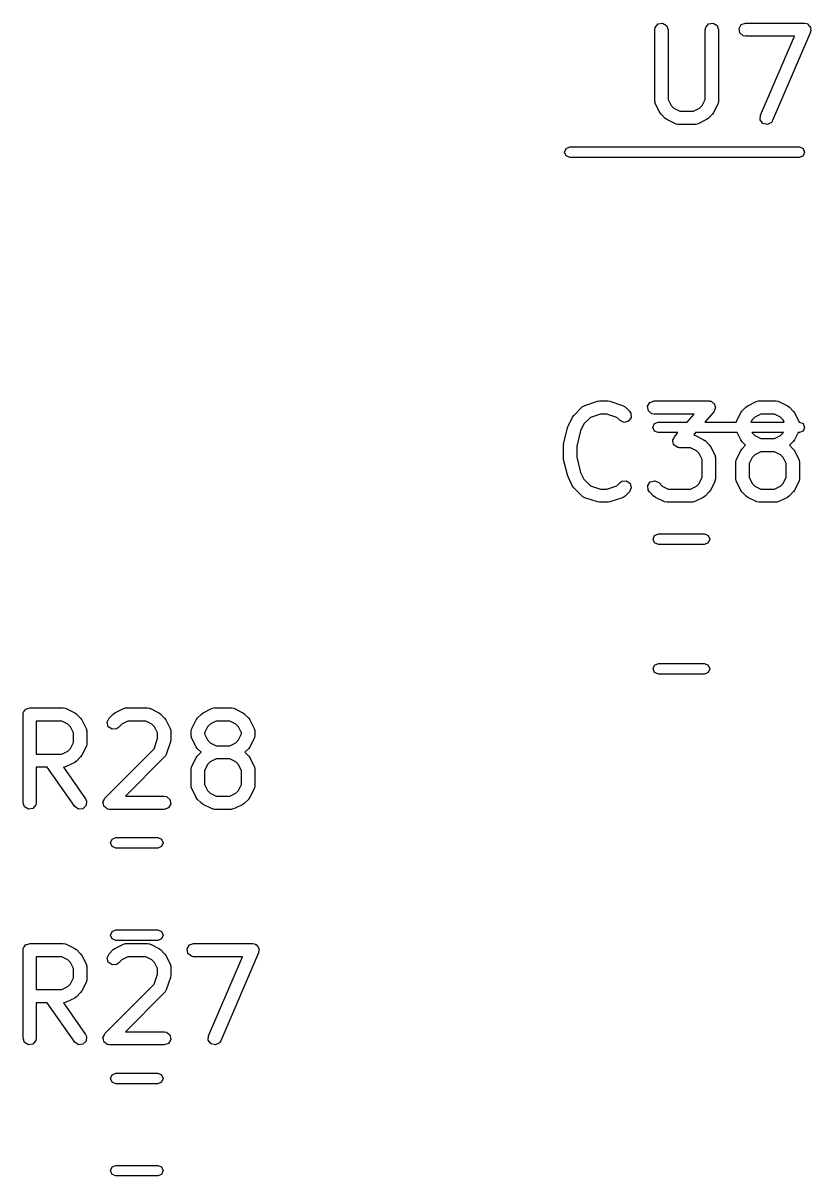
# Model space of a CAD drawing. Extents: x 0.04 to 5.31, y -2.52 to 1.87.
# Drawn here: x 4.957 to 5.308, y -0.644 to -0.129 of the extents above; entities that cross this region are included whole.
import ezdxf

# ---------------------------------------------------------------- set-up
doc = ezdxf.new("R2010")
doc.units = 0
doc.header["$MEASUREMENT"] = 0
doc.layers.add('BLACK', color=7, linetype='CONTINUOUS')

msp = doc.modelspace()

# ---------------------------------------------------------------- linework, layer by layer
at = {"layer": 'BLACK', "linetype": 'CONTINUOUS'}
for p, q in [((5.23855, -0.132298), (5.23873, -0.131289)), ((5.23855, -0.164169), (5.23855, -0.132298)), ((5.23873, -0.131289), (5.24002, -0.129741)), ((5.24002, -0.129741), (5.24201, -0.129391)), ((5.24201, -0.129391), (5.24376, -0.1304)), ((5.24376, -0.1304), (5.24445, -0.132298)), ((5.24445, -0.132298), (5.24445, -0.163472)), ((5.26104, -0.132298), (5.26122, -0.131289)), ((5.26104, -0.163472), (5.26104, -0.132298)), ((5.26122, -0.131289), (5.26252, -0.129741)), ((5.26252, -0.129741), (5.26451, -0.129391)), ((5.26451, -0.129391), (5.26626, -0.1304)), ((5.26626, -0.1304), (5.26695, -0.132298)), ((5.26695, -0.132298), (5.26695, -0.164169)), ((5.27609, -0.131786), (5.2771, -0.130036)), ((5.27644, -0.133775), (5.27609, -0.131786)), ((5.2771, -0.130036), (5.279, -0.129346)), ((5.279, -0.129346), (5.30524, -0.129346)), ((5.30796, -0.133462), (5.29108, -0.172832)), ((5.30524, -0.129346), (5.30625, -0.129524)), ((5.30625, -0.129524), (5.30652, -0.129748)), ((5.30652, -0.129748), (5.30686, -0.129828)), ((5.30686, -0.129828), (5.30727, -0.130379)), ((5.30727, -0.130379), (5.3078, -0.130822)), ((5.3078, -0.130822), (5.30786, -0.131166)), ((5.30786, -0.131166), (5.30807, -0.131445)), ((5.30798, -0.133113), (5.30796, -0.133462)), ((5.30815, -0.132811), (5.30798, -0.133113)), ((5.30807, -0.131445), (5.30803, -0.132133)), ((5.30803, -0.132133), (5.30815, -0.132811)), ((5.27799, -0.135073), (5.27644, -0.133775)), ((5.279, -0.135251), (5.27799, -0.135073)), ((5.30076, -0.135251), (5.279, -0.135251)), ((5.28565, -0.170505), (5.30076, -0.135251)), ((5.23861, -0.164335), (5.23855, -0.164169)), ((5.23857, -0.164507), (5.23861, -0.164335)), ((5.23886, -0.16549), (5.23857, -0.164507)), ((5.24445, -0.163472), (5.2458, -0.16617)), ((5.2597, -0.16617), (5.26104, -0.163472)), ((5.26695, -0.164169), (5.26677, -0.165179)), ((5.24073, -0.169239), (5.23886, -0.16549)), ((5.24078, -0.169284), (5.24073, -0.169239)), ((5.24129, -0.170007), (5.24078, -0.169284)), ((5.2458, -0.16617), (5.247, -0.167367)), ((5.247, -0.167367), (5.2497, -0.168716)), ((5.2497, -0.168716), (5.2558, -0.168716)), ((5.2558, -0.168716), (5.2585, -0.167367)), ((5.2585, -0.167367), (5.2597, -0.16617)), ((5.26476, -0.169239), (5.26424, -0.169949)), ((5.26664, -0.16549), (5.26476, -0.169239)), ((5.26666, -0.165315), (5.26664, -0.16549)), ((5.26677, -0.165179), (5.26666, -0.165315)), ((5.24316, -0.171882), (5.24129, -0.170007)), ((5.24322, -0.171909), (5.24316, -0.171882)), ((5.24393, -0.172435), (5.24322, -0.171909)), ((5.24768, -0.17431), (5.24393, -0.172435)), ((5.24785, -0.17433), (5.24768, -0.17431)), ((5.24799, -0.174443), (5.24785, -0.17433)), ((5.249, -0.174621), (5.24799, -0.174443)), ((5.2565, -0.174621), (5.249, -0.174621)), ((5.25666, -0.174561), (5.2565, -0.174621)), ((5.25684, -0.174602), (5.25666, -0.174561)), ((5.25782, -0.17431), (5.25684, -0.174602)), ((5.26157, -0.172435), (5.25782, -0.17431)), ((5.26161, -0.172388), (5.26157, -0.172435)), ((5.26234, -0.171882), (5.26161, -0.172388)), ((5.26421, -0.170007), (5.26234, -0.171882)), ((5.26424, -0.169949), (5.26421, -0.170007)), ((5.28554, -0.172522), (5.28565, -0.170505)), ((5.28675, -0.174139), (5.28554, -0.172522)), ((5.28872, -0.1746), (5.28675, -0.174139)), ((5.29052, -0.17369), (5.28872, -0.1746)), ((5.29108, -0.172832), (5.29052, -0.17369)), ((5.19896, -0.185259), (5.20063, -0.184567)), ((5.20063, -0.184567), (5.30299, -0.184567)), ((5.30299, -0.184567), (5.30466, -0.185259)), ((5.19827, -0.186929), (5.19896, -0.185259)), ((5.19896, -0.188599), (5.19827, -0.186929)), ((5.20063, -0.189291), (5.19896, -0.188599)), ((5.30299, -0.189291), (5.20063, -0.189291)), ((5.30466, -0.188599), (5.30299, -0.189291)), ((5.30466, -0.185259), (5.30535, -0.186929)), ((5.30535, -0.186929), (5.30466, -0.188599)), ((5.20728, -0.299955), (5.2129, -0.29808)), ((5.2129, -0.29808), (5.21378, -0.29795)), ((5.21378, -0.29795), (5.21384, -0.297928)), ((5.21384, -0.297928), (5.21759, -0.297928)), ((5.21759, -0.297928), (5.21845, -0.298082)), ((5.21845, -0.298082), (5.21852, -0.29808)), ((5.21852, -0.29808), (5.22414, -0.299955)), ((5.23631, -0.298619), (5.23821, -0.297928)), ((5.23821, -0.297928), (5.26258, -0.297928)), ((5.26258, -0.297928), (5.26302, -0.298005)), ((5.26302, -0.298005), (5.26315, -0.297984)), ((5.26315, -0.297984), (5.26326, -0.298048)), ((5.26326, -0.298048), (5.26359, -0.298106)), ((5.26359, -0.298106), (5.2642, -0.298618)), ((5.28001, -0.300115), (5.28376, -0.29824)), ((5.28376, -0.29824), (5.28474, -0.297948)), ((5.28474, -0.297948), (5.28491, -0.297989)), ((5.28491, -0.297989), (5.28508, -0.297928)), ((5.28508, -0.297928), (5.29258, -0.297928)), ((5.29258, -0.297928), (5.29359, -0.298106)), ((5.29359, -0.298106), (5.29372, -0.29822)), ((5.29372, -0.29822), (5.2939, -0.29824)), ((5.2939, -0.29824), (5.29765, -0.300115)), ((5.20237, -0.304418), (5.20612, -0.300668)), ((5.20612, -0.300668), (5.20696, -0.30008)), ((5.20696, -0.30008), (5.20714, -0.300064)), ((5.20714, -0.300064), (5.20728, -0.299955)), ((5.22414, -0.299955), (5.22505, -0.300443)), ((5.22505, -0.300443), (5.22514, -0.300593)), ((5.22514, -0.300593), (5.2253, -0.300668)), ((5.2253, -0.300668), (5.22717, -0.302543)), ((5.22717, -0.302543), (5.22776, -0.303383)), ((5.22776, -0.303383), (5.22794, -0.305395)), ((5.2353, -0.300368), (5.23631, -0.298619)), ((5.23565, -0.302357), (5.2353, -0.300368)), ((5.2372, -0.303656), (5.23565, -0.302357)), ((5.2648, -0.302826), (5.2608, -0.307402)), ((5.2642, -0.298618), (5.26488, -0.29903)), ((5.26509, -0.302083), (5.2648, -0.302826)), ((5.26488, -0.29903), (5.26496, -0.299253)), ((5.26496, -0.299253), (5.26514, -0.299405)), ((5.26549, -0.301394), (5.26509, -0.302083)), ((5.26514, -0.299405), (5.26528, -0.300189)), ((5.26528, -0.300189), (5.26553, -0.300942)), ((5.26553, -0.300942), (5.26545, -0.301162)), ((5.26545, -0.301162), (5.26549, -0.301394)), ((5.27494, -0.30706), (5.27681, -0.30331)), ((5.27681, -0.30331), (5.27734, -0.302601)), ((5.27734, -0.302601), (5.27736, -0.302543)), ((5.27736, -0.302543), (5.27924, -0.300668)), ((5.27924, -0.300668), (5.27996, -0.300162)), ((5.27996, -0.300162), (5.28001, -0.300115)), ((5.29765, -0.300115), (5.29835, -0.300641)), ((5.29835, -0.300641), (5.29841, -0.300668)), ((5.29841, -0.300668), (5.30029, -0.302543)), ((5.30029, -0.302543), (5.30079, -0.303266)), ((5.30079, -0.303266), (5.30084, -0.30331)), ((5.30084, -0.30331), (5.30272, -0.30706)), ((5.19995, -0.308934), (5.20182, -0.305185)), ((5.20182, -0.305185), (5.20235, -0.304476)), ((5.20235, -0.304476), (5.20237, -0.304418)), ((5.20689, -0.308255), (5.20537, -0.311286)), ((5.20981, -0.305337), (5.20689, -0.308255)), ((5.21431, -0.303834), (5.20981, -0.305337)), ((5.21711, -0.303834), (5.21431, -0.303834)), ((5.22161, -0.305337), (5.21711, -0.303834)), ((5.223, -0.306719), (5.22161, -0.305337)), ((5.22483, -0.307572), (5.223, -0.306719)), ((5.22678, -0.307049), (5.22483, -0.307572)), ((5.22794, -0.305395), (5.22678, -0.307049)), ((5.23821, -0.303834), (5.2372, -0.303656)), ((5.23764, -0.309764), (5.23833, -0.308093)), ((5.25607, -0.303834), (5.23821, -0.303834)), ((5.23833, -0.308093), (5.24, -0.307402)), ((5.24, -0.307402), (5.25295, -0.307402)), ((5.25295, -0.307402), (5.25607, -0.303834)), ((5.2608, -0.307402), (5.2748, -0.307402)), ((5.2748, -0.30737), (5.27492, -0.307235)), ((5.2748, -0.307402), (5.2748, -0.30737)), ((5.27492, -0.307235), (5.27494, -0.30706)), ((5.28188, -0.30638), (5.28137, -0.307402)), ((5.28137, -0.307402), (5.29628, -0.307402)), ((5.28308, -0.305183), (5.28188, -0.30638)), ((5.28577, -0.303834), (5.28308, -0.305183)), ((5.29188, -0.303834), (5.28577, -0.303834)), ((5.29458, -0.305183), (5.29188, -0.303834)), ((5.29577, -0.30638), (5.29458, -0.305183)), ((5.29628, -0.307402), (5.29577, -0.30638)), ((5.30272, -0.30706), (5.30282, -0.307402)), ((5.30282, -0.307402), (5.30299, -0.307402)), ((5.30299, -0.307402), (5.30466, -0.308093)), ((5.30466, -0.308093), (5.30535, -0.309764)), ((5.19785, -0.317038), (5.19972, -0.309539)), ((5.19972, -0.309539), (5.19993, -0.309073)), ((5.19993, -0.309073), (5.19995, -0.308934)), ((5.20537, -0.311286), (5.20367, -0.318118)), ((5.23833, -0.311434), (5.23764, -0.309764)), ((5.24, -0.312126), (5.23833, -0.311434)), ((5.24882, -0.312126), (5.24, -0.312126)), ((5.24723, -0.313935), (5.24882, -0.312126)), ((5.25666, -0.312126), (5.25585, -0.313061)), ((5.25585, -0.313061), (5.25609, -0.313105)), ((5.25609, -0.313105), (5.25623, -0.313218)), ((5.25623, -0.313218), (5.2564, -0.313238)), ((5.2564, -0.313238), (5.26015, -0.315113)), ((5.27521, -0.312126), (5.25666, -0.312126)), ((5.27681, -0.315325), (5.27521, -0.312126)), ((5.28181, -0.312126), (5.28188, -0.312255)), ((5.29584, -0.312126), (5.28181, -0.312126)), ((5.28188, -0.312255), (5.28308, -0.313453)), ((5.28308, -0.313453), (5.28577, -0.314801)), ((5.29188, -0.314801), (5.29458, -0.313453)), ((5.29458, -0.313453), (5.29577, -0.312255)), ((5.29577, -0.312255), (5.29584, -0.312126)), ((5.30244, -0.312126), (5.30084, -0.315325)), ((5.30299, -0.312126), (5.30244, -0.312126)), ((5.30466, -0.311434), (5.30299, -0.312126)), ((5.30535, -0.309764), (5.30466, -0.311434)), ((5.19776, -0.317754), (5.19786, -0.317174)), ((5.19776, -0.323378), (5.19776, -0.317754)), ((5.19786, -0.317174), (5.19785, -0.317038)), ((5.20367, -0.318118), (5.20367, -0.323015)), ((5.2465, -0.315818), (5.24659, -0.315599)), ((5.24676, -0.316572), (5.2465, -0.315818)), ((5.24655, -0.315366), (5.24695, -0.314677)), ((5.24659, -0.315599), (5.24655, -0.315366)), ((5.2469, -0.317356), (5.24676, -0.316572)), ((5.24708, -0.317507), (5.2469, -0.317356)), ((5.24695, -0.314677), (5.24723, -0.313935)), ((5.24716, -0.31773), (5.24708, -0.317507)), ((5.24784, -0.318142), (5.24716, -0.31773)), ((5.24845, -0.318654), (5.24784, -0.318142)), ((5.24878, -0.318713), (5.24845, -0.318654)), ((5.24888, -0.318776), (5.24878, -0.318713)), ((5.24902, -0.318755), (5.24888, -0.318776)), ((5.24946, -0.318832), (5.24902, -0.318755)), ((5.25438, -0.318832), (5.24946, -0.318832)), ((5.25708, -0.320181), (5.25438, -0.318832)), ((5.26015, -0.315113), (5.26086, -0.315639)), ((5.26086, -0.315639), (5.26092, -0.315666)), ((5.26092, -0.315666), (5.26279, -0.317541)), ((5.26279, -0.317541), (5.2633, -0.318264)), ((5.2633, -0.318264), (5.26335, -0.318308)), ((5.26335, -0.318308), (5.26522, -0.322058)), ((5.27686, -0.315369), (5.27681, -0.315325)), ((5.27736, -0.316092), (5.27686, -0.315369)), ((5.27903, -0.317754), (5.27736, -0.316092)), ((5.27736, -0.319416), (5.27903, -0.317754)), ((5.28577, -0.314801), (5.29188, -0.314801)), ((5.30029, -0.316092), (5.29863, -0.317754)), ((5.29863, -0.317754), (5.30029, -0.319416)), ((5.30032, -0.316034), (5.30029, -0.316092)), ((5.30084, -0.315325), (5.30032, -0.316034)), ((5.19781, -0.323507), (5.19776, -0.323378)), ((5.19785, -0.324094), (5.19781, -0.323507)), ((5.19972, -0.331594), (5.19785, -0.324094)), ((5.20367, -0.323015), (5.20537, -0.329847)), ((5.25828, -0.321378), (5.25708, -0.320181)), ((5.25963, -0.324075), (5.25828, -0.321378)), ((5.25963, -0.332055), (5.25963, -0.324075)), ((5.26522, -0.322058), (5.26551, -0.323041)), ((5.26551, -0.323041), (5.26547, -0.323212)), ((5.26547, -0.323212), (5.26553, -0.323378)), ((5.26553, -0.323378), (5.26553, -0.332752)), ((5.27492, -0.324108), (5.27494, -0.323933)), ((5.27494, -0.323933), (5.27681, -0.320183)), ((5.27681, -0.320183), (5.27734, -0.319474)), ((5.27734, -0.319474), (5.27736, -0.319416)), ((5.28188, -0.323253), (5.28053, -0.32595)), ((5.28308, -0.322056), (5.28188, -0.323253)), ((5.28577, -0.320707), (5.28308, -0.322056)), ((5.29188, -0.320707), (5.28577, -0.320707)), ((5.29458, -0.322056), (5.29188, -0.320707)), ((5.29577, -0.323253), (5.29458, -0.322056)), ((5.29712, -0.32595), (5.29577, -0.323253)), ((5.30029, -0.319416), (5.30079, -0.320139)), ((5.30079, -0.320139), (5.30084, -0.320183)), ((5.30084, -0.320183), (5.30272, -0.323933)), ((5.30272, -0.323933), (5.30301, -0.324915)), ((5.27463, -0.325253), (5.2748, -0.324243)), ((5.27463, -0.332752), (5.27463, -0.325253)), ((5.2748, -0.324243), (5.27492, -0.324108)), ((5.28053, -0.32595), (5.28053, -0.332055)), ((5.29712, -0.332055), (5.29712, -0.32595)), ((5.30301, -0.324915), (5.30297, -0.325087)), ((5.30297, -0.325087), (5.30303, -0.325253)), ((5.30303, -0.325253), (5.30303, -0.332752)), ((5.1998, -0.331709), (5.19972, -0.331594)), ((5.19995, -0.332198), (5.1998, -0.331709)), ((5.20182, -0.335947), (5.19995, -0.332198)), ((5.20537, -0.329847), (5.20689, -0.332878)), ((5.20689, -0.332878), (5.20981, -0.335796)), ((5.223, -0.334414), (5.22384, -0.333826)), ((5.22384, -0.333826), (5.22585, -0.33365)), ((5.22585, -0.33365), (5.2275, -0.334808)), ((5.23536, -0.335737), (5.23651, -0.334083)), ((5.23651, -0.334083), (5.23847, -0.33356)), ((5.23847, -0.33356), (5.2403, -0.334414)), ((5.25828, -0.334753), (5.25963, -0.332055)), ((5.26522, -0.334073), (5.26335, -0.337822)), ((5.26524, -0.333897), (5.26522, -0.334073)), ((5.26535, -0.333762), (5.26524, -0.333897)), ((5.26553, -0.332752), (5.26535, -0.333762)), ((5.27469, -0.332918), (5.27463, -0.332752)), ((5.27464, -0.33309), (5.27469, -0.332918)), ((5.27494, -0.334073), (5.27464, -0.33309)), ((5.27681, -0.337822), (5.27494, -0.334073)), ((5.28053, -0.332055), (5.28188, -0.334753)), ((5.29577, -0.334753), (5.29712, -0.332055)), ((5.30272, -0.334073), (5.30084, -0.337822)), ((5.30274, -0.333897), (5.30272, -0.334073)), ((5.30285, -0.333762), (5.30274, -0.333897)), ((5.30303, -0.332752), (5.30285, -0.333762)), ((5.20187, -0.335992), (5.20182, -0.335947)), ((5.20237, -0.336715), (5.20187, -0.335992)), ((5.20612, -0.340464), (5.20237, -0.336715)), ((5.20981, -0.335796), (5.21431, -0.337298)), ((5.21431, -0.337298), (5.21711, -0.337298)), ((5.21711, -0.337298), (5.22161, -0.335796)), ((5.22161, -0.335796), (5.223, -0.334414)), ((5.22717, -0.33859), (5.2253, -0.340464)), ((5.22803, -0.336759), (5.22717, -0.33859)), ((5.2275, -0.334808), (5.22803, -0.336759)), ((5.23553, -0.33775), (5.23536, -0.335737)), ((5.23612, -0.33859), (5.23553, -0.33775)), ((5.23799, -0.340464), (5.23612, -0.33859)), ((5.2403, -0.334414), (5.24183, -0.33595)), ((5.24183, -0.33595), (5.24453, -0.337298)), ((5.24453, -0.337298), (5.25438, -0.337298)), ((5.25438, -0.337298), (5.25708, -0.33595)), ((5.25708, -0.33595), (5.25828, -0.334753)), ((5.26279, -0.33859), (5.26092, -0.340464)), ((5.26282, -0.338531), (5.26279, -0.33859)), ((5.26335, -0.337822), (5.26282, -0.338531)), ((5.27686, -0.337866), (5.27681, -0.337822)), ((5.27736, -0.33859), (5.27686, -0.337866)), ((5.27924, -0.340464), (5.27736, -0.33859)), ((5.28188, -0.334753), (5.28308, -0.33595)), ((5.28308, -0.33595), (5.28577, -0.337298)), ((5.28577, -0.337298), (5.29188, -0.337298)), ((5.29188, -0.337298), (5.29458, -0.33595)), ((5.29458, -0.33595), (5.29577, -0.334753)), ((5.30029, -0.33859), (5.29841, -0.340464)), ((5.30032, -0.338531), (5.30029, -0.33859)), ((5.30084, -0.337822), (5.30032, -0.338531)), ((5.20628, -0.340539), (5.20612, -0.340464)), ((5.20638, -0.340689), (5.20628, -0.340539)), ((5.20728, -0.341178), (5.20638, -0.340689)), ((5.2129, -0.343052), (5.20728, -0.341178)), ((5.21297, -0.343051), (5.2129, -0.343052)), ((5.21384, -0.343204), (5.21297, -0.343051)), ((5.21759, -0.343204), (5.21384, -0.343204)), ((5.21765, -0.343182), (5.21759, -0.343204)), ((5.21852, -0.343052), (5.21765, -0.343182)), ((5.22414, -0.341178), (5.21852, -0.343052)), ((5.22428, -0.341068), (5.22414, -0.341178)), ((5.22446, -0.341053), (5.22428, -0.341068)), ((5.2253, -0.340464), (5.22446, -0.341053)), ((5.23805, -0.340492), (5.23799, -0.340464)), ((5.23876, -0.341017), (5.23805, -0.340492)), ((5.24251, -0.342892), (5.23876, -0.341017)), ((5.24269, -0.342912), (5.24251, -0.342892)), ((5.24282, -0.343026), (5.24269, -0.342912)), ((5.24383, -0.343204), (5.24282, -0.343026)), ((5.25508, -0.343204), (5.24383, -0.343204)), ((5.25525, -0.343144), (5.25508, -0.343204)), ((5.25542, -0.343185), (5.25525, -0.343144)), ((5.2564, -0.342892), (5.25542, -0.343185)), ((5.26015, -0.341017), (5.2564, -0.342892)), ((5.26019, -0.340971), (5.26015, -0.341017)), ((5.26092, -0.340464), (5.26019, -0.340971)), ((5.2793, -0.340492), (5.27924, -0.340464)), ((5.28001, -0.341017), (5.2793, -0.340492)), ((5.28376, -0.342892), (5.28001, -0.341017)), ((5.28393, -0.342912), (5.28376, -0.342892)), ((5.28407, -0.343026), (5.28393, -0.342912)), ((5.28508, -0.343204), (5.28407, -0.343026)), ((5.29258, -0.343204), (5.28508, -0.343204)), ((5.29274, -0.343144), (5.29258, -0.343204)), ((5.29291, -0.343185), (5.29274, -0.343144)), ((5.2939, -0.342892), (5.29291, -0.343185)), ((5.29765, -0.341017), (5.2939, -0.342892)), ((5.29769, -0.340971), (5.29765, -0.341017)), ((5.29841, -0.340464), (5.29769, -0.340971)), ((5.23775, -0.359646), (5.23844, -0.357975)), ((5.23844, -0.361316), (5.23775, -0.359646)), ((5.23844, -0.357975), (5.24011, -0.357283)), ((5.24011, -0.357283), (5.26068, -0.357283)), ((5.26068, -0.357283), (5.26235, -0.357975)), ((5.26235, -0.357975), (5.26304, -0.359646)), ((5.26304, -0.359646), (5.26235, -0.361316)), ((5.24011, -0.362008), (5.23844, -0.361316)), ((5.26068, -0.362008), (5.24011, -0.362008)), ((5.26235, -0.361316), (5.26068, -0.362008)), ((5.23775, -0.41752), (5.23844, -0.415849)), ((5.23844, -0.415849), (5.24011, -0.415157)), ((5.24011, -0.415157), (5.26068, -0.415157)), ((5.26068, -0.415157), (5.26235, -0.415849)), ((5.26235, -0.415849), (5.26304, -0.41752)), ((5.23844, -0.41919), (5.23775, -0.41752)), ((5.24011, -0.419882), (5.23844, -0.41919)), ((5.26068, -0.419882), (5.24011, -0.419882)), ((5.26235, -0.41919), (5.26068, -0.419882)), ((5.26304, -0.41752), (5.26235, -0.41919)), ((4.95677, -0.437376), (4.95683, -0.437263)), ((4.95683, -0.437263), (4.9569, -0.436879)), ((4.9569, -0.436879), (4.95739, -0.436291)), ((4.95739, -0.436291), (4.95778, -0.435627)), ((4.95778, -0.435627), (4.95803, -0.435536)), ((4.95803, -0.435536), (4.9582, -0.435332)), ((4.9582, -0.435332), (4.95895, -0.435199)), ((4.95895, -0.435199), (4.95967, -0.434936)), ((4.95967, -0.434936), (4.97467, -0.434936)), ((4.97467, -0.434936), (4.97568, -0.435114)), ((4.97568, -0.435114), (4.97582, -0.435228)), ((4.97582, -0.435228), (4.97599, -0.435248)), ((4.97599, -0.435248), (4.97974, -0.437123)), ((4.97974, -0.437123), (4.98045, -0.437649)), ((4.99696, -0.437676), (4.99768, -0.43717)), ((4.99768, -0.43717), (4.99772, -0.437123)), ((4.99772, -0.437123), (5.00147, -0.435248)), ((5.00147, -0.435248), (5.00246, -0.434956)), ((5.00246, -0.434956), (5.00263, -0.434997)), ((5.00263, -0.434997), (5.00279, -0.434936)), ((5.00279, -0.434936), (5.01217, -0.434936)), ((5.01217, -0.434936), (5.01318, -0.435114)), ((5.01318, -0.435114), (5.01331, -0.435228)), ((5.01331, -0.435228), (5.01349, -0.435248)), ((5.01349, -0.435248), (5.01724, -0.437123)), ((5.01724, -0.437123), (5.01795, -0.437649)), ((5.03633, -0.437676), (5.03705, -0.43717)), ((5.03705, -0.43717), (5.03709, -0.437123)), ((5.03709, -0.437123), (5.04084, -0.435248)), ((5.04084, -0.435248), (5.04183, -0.434956)), ((5.04183, -0.434956), (5.042, -0.434997)), ((5.042, -0.434997), (5.04216, -0.434936)), ((5.04216, -0.434936), (5.04966, -0.434936)), ((5.04966, -0.434936), (5.05067, -0.435114)), ((5.05067, -0.435114), (5.05081, -0.435228)), ((5.05081, -0.435228), (5.05098, -0.435248)), ((5.05098, -0.435248), (5.05473, -0.437123)), ((5.05473, -0.437123), (5.05544, -0.437649)), ((4.95672, -0.437889), (4.95679, -0.437505)), ((4.95672, -0.477259), (4.95672, -0.437889)), ((4.95679, -0.437505), (4.95677, -0.437376)), ((4.96263, -0.440842), (4.96263, -0.455559)), ((4.97397, -0.440842), (4.96263, -0.440842)), ((4.97667, -0.442191), (4.97397, -0.440842)), ((4.97787, -0.443388), (4.97667, -0.442191)), ((4.98045, -0.437649), (4.98051, -0.437676)), ((4.98051, -0.437676), (4.98238, -0.439551)), ((4.98238, -0.439551), (4.98289, -0.440274)), ((4.98289, -0.440274), (4.98294, -0.440318)), ((4.98294, -0.440318), (4.98481, -0.444068)), ((4.99423, -0.441381), (4.99508, -0.439551)), ((4.99475, -0.443332), (4.99423, -0.441381)), ((4.99508, -0.439551), (4.99696, -0.437676)), ((5.00079, -0.442191), (4.99926, -0.443726)), ((5.00349, -0.440842), (5.00079, -0.442191)), ((5.01147, -0.440842), (5.00349, -0.440842)), ((5.01417, -0.442191), (5.01147, -0.440842)), ((5.01536, -0.443388), (5.01417, -0.442191)), ((5.01795, -0.437649), (5.018, -0.437676)), ((5.018, -0.437676), (5.01988, -0.439551)), ((5.01988, -0.439551), (5.02039, -0.440274)), ((5.02039, -0.440274), (5.02043, -0.440318)), ((5.02043, -0.440318), (5.02231, -0.444068)), ((5.03202, -0.444068), (5.0339, -0.440318)), ((5.0339, -0.440318), (5.03442, -0.439609)), ((5.03442, -0.439609), (5.03445, -0.439551)), ((5.03445, -0.439551), (5.03633, -0.437676)), ((5.04016, -0.442191), (5.03897, -0.443388)), ((5.04286, -0.440842), (5.04016, -0.442191)), ((5.04897, -0.440842), (5.04286, -0.440842)), ((5.05166, -0.442191), (5.04897, -0.440842)), ((5.05286, -0.443388), (5.05166, -0.442191)), ((5.05544, -0.437649), (5.0555, -0.437676)), ((5.0555, -0.437676), (5.05737, -0.439551)), ((5.05737, -0.439551), (5.05788, -0.440274)), ((5.05788, -0.440274), (5.05793, -0.440318)), ((5.05793, -0.440318), (5.0598, -0.444068)), ((4.97922, -0.446085), (4.97787, -0.443388)), ((4.97922, -0.450315), (4.97922, -0.446085)), ((4.98481, -0.444068), (4.9851, -0.44505)), ((4.9851, -0.44505), (4.98506, -0.445222)), ((4.98506, -0.445222), (4.98512, -0.445388)), ((4.98512, -0.445388), (4.98512, -0.451012)), ((4.9964, -0.444491), (4.99475, -0.443332)), ((4.99842, -0.444315), (4.9964, -0.444491)), ((4.99926, -0.443726), (4.99842, -0.444315)), ((5.01671, -0.446085), (5.01536, -0.443388)), ((5.01671, -0.448658), (5.01671, -0.446085)), ((5.02231, -0.444068), (5.0226, -0.44505)), ((5.0226, -0.44505), (5.02256, -0.445222)), ((5.02256, -0.445222), (5.02262, -0.445388)), ((5.02262, -0.445388), (5.02262, -0.449138)), ((5.03171, -0.445388), (5.03189, -0.444378)), ((5.03171, -0.447263), (5.03171, -0.445388)), ((5.03177, -0.447429), (5.03171, -0.447263)), ((5.03173, -0.4476), (5.03177, -0.447429)), ((5.03189, -0.444378), (5.032, -0.444243)), ((5.032, -0.444243), (5.03202, -0.444068)), ((5.03897, -0.443388), (5.03762, -0.446085)), ((5.03762, -0.446085), (5.03762, -0.446566)), ((5.03762, -0.446566), (5.03897, -0.449263)), ((5.05421, -0.446085), (5.05286, -0.443388)), ((5.05286, -0.449263), (5.05421, -0.446566)), ((5.05421, -0.446566), (5.05421, -0.446085)), ((5.0598, -0.444068), (5.06009, -0.44505)), ((5.06011, -0.447263), (5.05994, -0.448273)), ((5.06009, -0.44505), (5.06005, -0.445222)), ((5.06005, -0.445222), (5.06011, -0.445388)), ((5.06011, -0.445388), (5.06011, -0.447263)), ((4.97787, -0.453013), (4.97922, -0.450315)), ((4.98481, -0.452333), (4.98294, -0.456082)), ((4.98483, -0.452158), (4.98481, -0.452333)), ((4.98495, -0.452022), (4.98483, -0.452158)), ((4.98512, -0.451012), (4.98495, -0.452022)), ((5.01521, -0.453167), (5.01671, -0.448658)), ((5.02247, -0.450071), (5.02059, -0.455696)), ((5.02262, -0.449138), (5.02247, -0.450007)), ((5.02247, -0.450007), (5.02247, -0.450071)), ((5.03202, -0.448583), (5.03173, -0.4476)), ((5.0339, -0.452333), (5.03202, -0.448583)), ((5.03394, -0.452377), (5.0339, -0.452333)), ((5.03445, -0.4531), (5.03394, -0.452377)), ((5.03897, -0.449263), (5.04016, -0.45046)), ((5.04016, -0.45046), (5.04286, -0.451809)), ((5.04286, -0.451809), (5.04897, -0.451809)), ((5.04897, -0.451809), (5.05166, -0.45046)), ((5.05166, -0.45046), (5.05286, -0.449263)), ((5.05793, -0.452333), (5.0574, -0.453042)), ((5.0598, -0.448583), (5.05793, -0.452333)), ((5.05982, -0.448408), (5.0598, -0.448583)), ((5.05994, -0.448273), (5.05982, -0.448408)), ((4.96263, -0.455559), (4.97397, -0.455559)), ((4.97397, -0.455559), (4.97667, -0.45421)), ((4.97667, -0.45421), (4.97787, -0.453013)), ((4.98238, -0.45685), (4.98051, -0.458725)), ((4.98241, -0.456791), (4.98238, -0.45685)), ((4.98294, -0.456082), (4.98241, -0.456791)), ((4.99321, -0.475171), (5.01521, -0.453167)), ((5.01988, -0.45685), (5.00242, -0.474306)), ((5.01995, -0.45669), (5.01988, -0.45685)), ((5.0201, -0.456597), (5.01995, -0.45669)), ((5.02059, -0.455696), (5.0201, -0.456597)), ((5.03202, -0.46094), (5.0339, -0.457191)), ((5.0339, -0.457191), (5.03442, -0.456482)), ((5.03442, -0.456482), (5.03445, -0.456424)), ((5.03611, -0.454762), (5.03445, -0.4531)), ((5.03445, -0.456424), (5.03611, -0.454762)), ((5.04286, -0.457715), (5.04016, -0.459063)), ((5.04897, -0.457715), (5.04286, -0.457715)), ((5.05166, -0.459063), (5.04897, -0.457715)), ((5.05737, -0.4531), (5.05571, -0.454762)), ((5.05571, -0.454762), (5.05737, -0.456424)), ((5.0574, -0.453042), (5.05737, -0.4531)), ((5.05737, -0.456424), (5.05788, -0.457147)), ((5.05788, -0.457147), (5.05793, -0.457191)), ((5.05793, -0.457191), (5.0598, -0.46094)), ((4.96751, -0.461464), (4.96263, -0.461464)), ((4.96263, -0.461464), (4.96263, -0.477259)), ((4.97975, -0.478952), (4.96751, -0.461464)), ((4.97484, -0.461404), (4.97471, -0.461451)), ((4.97471, -0.461451), (4.98459, -0.475566)), ((4.97501, -0.461445), (4.97484, -0.461404)), ((4.97599, -0.461152), (4.97501, -0.461445)), ((4.97974, -0.459278), (4.97599, -0.461152)), ((4.97979, -0.459231), (4.97974, -0.459278)), ((4.98051, -0.458725), (4.97979, -0.459231)), ((5.03171, -0.462261), (5.03189, -0.461251)), ((5.03171, -0.46976), (5.03171, -0.462261)), ((5.03189, -0.461251), (5.032, -0.461116)), ((5.032, -0.461116), (5.03202, -0.46094)), ((5.03897, -0.460261), (5.03762, -0.462958)), ((5.03762, -0.462958), (5.03762, -0.469063)), ((5.04016, -0.459063), (5.03897, -0.460261)), ((5.05286, -0.460261), (5.05166, -0.459063)), ((5.05421, -0.462958), (5.05286, -0.460261)), ((5.05421, -0.469063), (5.05421, -0.462958)), ((5.0598, -0.46094), (5.06009, -0.461923)), ((5.06009, -0.461923), (5.06005, -0.462095)), ((5.06005, -0.462095), (5.06011, -0.462261)), ((5.06011, -0.462261), (5.06011, -0.46976)), ((5.03177, -0.469926), (5.03171, -0.46976)), ((5.03173, -0.470098), (5.03177, -0.469926)), ((5.03202, -0.471081), (5.03173, -0.470098)), ((5.0339, -0.47483), (5.03202, -0.471081)), ((5.03762, -0.469063), (5.03897, -0.47176)), ((5.03897, -0.47176), (5.04016, -0.472958)), ((5.04016, -0.472958), (5.04286, -0.474306)), ((5.04897, -0.474306), (5.05166, -0.472958)), ((5.05166, -0.472958), (5.05286, -0.47176)), ((5.05286, -0.47176), (5.05421, -0.469063)), ((5.0598, -0.471081), (5.05793, -0.47483)), ((5.05982, -0.470905), (5.0598, -0.471081)), ((5.05994, -0.47077), (5.05982, -0.470905)), ((5.06011, -0.46976), (5.05994, -0.47077)), ((4.95741, -0.479157), (4.95672, -0.477259)), ((4.96245, -0.478269), (4.96115, -0.479816)), ((4.96263, -0.477259), (4.96245, -0.478269)), ((4.98459, -0.475566), (4.98502, -0.476495)), ((4.98502, -0.476495), (4.98485, -0.478507)), ((4.99235, -0.477002), (4.99241, -0.476879)), ((4.99258, -0.47786), (4.99235, -0.477002)), ((4.99239, -0.476746), (4.99283, -0.475976)), ((4.99241, -0.476879), (4.99239, -0.476746)), ((4.99274, -0.478735), (4.99258, -0.47786)), ((4.99283, -0.475976), (4.99321, -0.475171)), ((5.00242, -0.474306), (5.01967, -0.474306)), ((5.01967, -0.474306), (5.02068, -0.474484)), ((5.02068, -0.474484), (5.02222, -0.475783)), ((5.02257, -0.477772), (5.02156, -0.479521)), ((5.02222, -0.475783), (5.02257, -0.477772)), ((5.03394, -0.474874), (5.0339, -0.47483)), ((5.03445, -0.475597), (5.03394, -0.474874)), ((5.03633, -0.477472), (5.03445, -0.475597)), ((5.03638, -0.477499), (5.03633, -0.477472)), ((5.03709, -0.478025), (5.03638, -0.477499)), ((5.04084, -0.4799), (5.03709, -0.478025)), ((5.04286, -0.474306), (5.04897, -0.474306)), ((5.05473, -0.478025), (5.05098, -0.4799)), ((5.05478, -0.477979), (5.05473, -0.478025)), ((5.0555, -0.477472), (5.05478, -0.477979)), ((5.05737, -0.475597), (5.0555, -0.477472)), ((5.0574, -0.475539), (5.05737, -0.475597)), ((5.05793, -0.47483), (5.0574, -0.475539)), ((4.95916, -0.480167), (4.95741, -0.479157)), ((4.96115, -0.479816), (4.95916, -0.480167)), ((4.98141, -0.480111), (4.97975, -0.478952)), ((4.98342, -0.479935), (4.98141, -0.480111)), ((4.98485, -0.478507), (4.98342, -0.479935)), ((4.99284, -0.478822), (4.99274, -0.478735)), ((4.99288, -0.478953), (4.99284, -0.478822)), ((4.9936, -0.479462), (4.99288, -0.478953)), ((4.99428, -0.480034), (4.9936, -0.479462)), ((4.99446, -0.480066), (4.99428, -0.480034)), ((4.99453, -0.480111), (4.99446, -0.480066)), ((4.99466, -0.4801), (4.99453, -0.480111)), ((4.99529, -0.480212), (4.99466, -0.4801)), ((5.01967, -0.480212), (4.99529, -0.480212)), ((5.02156, -0.479521), (5.01967, -0.480212)), ((5.04102, -0.47992), (5.04084, -0.4799)), ((5.04115, -0.480034), (5.04102, -0.47992)), ((5.04216, -0.480212), (5.04115, -0.480034)), ((5.04966, -0.480212), (5.04216, -0.480212)), ((5.04983, -0.480151), (5.04966, -0.480212)), ((5.05, -0.480192), (5.04983, -0.480151)), ((5.05098, -0.4799), (5.05, -0.480192)), ((4.99578, -0.495177), (4.99647, -0.493507)), ((4.99647, -0.493507), (4.99814, -0.492815)), ((4.99814, -0.492815), (5.01682, -0.492815)), ((5.01682, -0.492815), (5.01849, -0.493507)), ((5.01849, -0.493507), (5.01918, -0.495177)), ((4.99647, -0.496847), (4.99578, -0.495177)), ((4.99814, -0.497539), (4.99647, -0.496847)), ((5.01682, -0.497539), (4.99814, -0.497539)), ((5.01849, -0.496847), (5.01682, -0.497539)), ((5.01918, -0.495177), (5.01849, -0.496847)), ((4.99578, -0.536319), (4.99647, -0.534649)), ((4.99647, -0.534649), (4.99814, -0.533957)), ((4.99814, -0.533957), (5.01682, -0.533957)), ((5.01682, -0.533957), (5.01849, -0.534649)), ((5.01849, -0.534649), (5.01918, -0.536319)), ((4.95895, -0.540317), (4.95967, -0.540054)), ((4.95967, -0.540054), (4.97467, -0.540054)), ((4.97467, -0.540054), (4.97568, -0.540232)), ((4.99647, -0.537989), (4.99578, -0.536319)), ((4.99814, -0.538681), (4.99647, -0.537989)), ((5.01682, -0.538681), (4.99814, -0.538681)), ((5.00147, -0.540366), (5.00246, -0.540074)), ((5.00246, -0.540074), (5.00263, -0.540115)), ((5.00263, -0.540115), (5.00279, -0.540054)), ((5.00279, -0.540054), (5.01217, -0.540054)), ((5.01217, -0.540054), (5.01318, -0.540232)), ((5.01849, -0.537989), (5.01682, -0.538681)), ((5.01918, -0.536319), (5.01849, -0.537989)), ((5.03089, -0.540745), (5.03279, -0.540054)), ((5.03279, -0.540054), (5.05904, -0.540054)), ((5.05904, -0.540054), (5.06005, -0.540232)), ((4.95672, -0.543007), (4.95679, -0.542624)), ((4.95672, -0.582377), (4.95672, -0.543007)), ((4.95677, -0.542494), (4.95683, -0.542381)), ((4.95679, -0.542624), (4.95677, -0.542494)), ((4.95683, -0.542381), (4.9569, -0.541997)), ((4.9569, -0.541997), (4.95739, -0.541409)), ((4.95739, -0.541409), (4.95778, -0.540745)), ((4.95778, -0.540745), (4.95803, -0.540654)), ((4.95803, -0.540654), (4.9582, -0.54045)), ((4.9582, -0.54045), (4.95895, -0.540317)), ((4.97568, -0.540232), (4.97582, -0.540346)), ((4.97582, -0.540346), (4.97599, -0.540366)), ((4.97599, -0.540366), (4.97974, -0.542241)), ((4.97974, -0.542241), (4.98045, -0.542767)), ((4.98045, -0.542767), (4.98051, -0.542794)), ((4.98051, -0.542794), (4.98238, -0.544669)), ((4.98238, -0.544669), (4.98289, -0.545392)), ((4.99423, -0.546499), (4.99508, -0.544669)), ((4.99508, -0.544669), (4.99696, -0.542794)), ((4.99696, -0.542794), (4.99768, -0.542288)), ((4.99768, -0.542288), (4.99772, -0.542241)), ((4.99772, -0.542241), (5.00147, -0.540366)), ((5.01318, -0.540232), (5.01331, -0.540346)), ((5.01331, -0.540346), (5.01349, -0.540366)), ((5.01349, -0.540366), (5.01724, -0.542241)), ((5.01724, -0.542241), (5.01795, -0.542767)), ((5.01795, -0.542767), (5.018, -0.542794)), ((5.018, -0.542794), (5.01988, -0.544669)), ((5.01988, -0.544669), (5.02039, -0.545392)), ((5.02988, -0.542494), (5.03089, -0.540745)), ((5.03023, -0.544483), (5.02988, -0.542494)), ((5.03178, -0.545782), (5.03023, -0.544483)), ((5.06175, -0.54417), (5.04488, -0.58354)), ((5.06005, -0.540232), (5.06031, -0.540457)), ((5.06031, -0.540457), (5.06065, -0.540536)), ((5.06065, -0.540536), (5.06107, -0.541088)), ((5.06107, -0.541088), (5.06159, -0.541531)), ((5.06159, -0.541531), (5.06165, -0.541874)), ((5.06165, -0.541874), (5.06186, -0.542154)), ((5.06177, -0.543822), (5.06175, -0.54417)), ((5.06194, -0.54352), (5.06177, -0.543822)), ((5.06186, -0.542154), (5.06182, -0.542841)), ((5.06182, -0.542841), (5.06194, -0.54352)), ((4.96263, -0.54596), (4.96263, -0.560677)), ((4.97397, -0.54596), (4.96263, -0.54596)), ((4.97667, -0.547309), (4.97397, -0.54596)), ((4.97787, -0.548506), (4.97667, -0.547309)), ((4.97922, -0.551203), (4.97787, -0.548506)), ((4.98289, -0.545392), (4.98294, -0.545436)), ((4.98294, -0.545436), (4.98481, -0.549186)), ((4.98481, -0.549186), (4.9851, -0.550169)), ((4.9851, -0.550169), (4.98506, -0.55034)), ((4.98506, -0.55034), (4.98512, -0.550506)), ((4.99475, -0.54845), (4.99423, -0.546499)), ((4.9964, -0.549609), (4.99475, -0.54845)), ((4.99842, -0.549433), (4.9964, -0.549609)), ((4.99926, -0.548845), (4.99842, -0.549433)), ((5.00079, -0.547309), (4.99926, -0.548845)), ((5.00349, -0.54596), (5.00079, -0.547309)), ((5.01147, -0.54596), (5.00349, -0.54596)), ((5.01417, -0.547309), (5.01147, -0.54596)), ((5.01536, -0.548506), (5.01417, -0.547309)), ((5.01671, -0.551203), (5.01536, -0.548506)), ((5.02039, -0.545392), (5.02043, -0.545436)), ((5.02043, -0.545436), (5.02231, -0.549186)), ((5.02231, -0.549186), (5.0226, -0.550169)), ((5.0226, -0.550169), (5.02256, -0.55034)), ((5.02256, -0.55034), (5.02262, -0.550506)), ((5.03279, -0.54596), (5.03178, -0.545782)), ((5.05456, -0.54596), (5.03279, -0.54596)), ((5.03945, -0.581214), (5.05456, -0.54596)), ((4.97787, -0.558131), (4.97922, -0.555433)), ((4.97922, -0.555433), (4.97922, -0.551203)), ((4.98512, -0.550506), (4.98512, -0.55613)), ((5.01521, -0.558285), (5.01671, -0.553777)), ((5.01671, -0.553777), (5.01671, -0.551203)), ((5.02247, -0.555189), (5.02059, -0.560814)), ((5.02262, -0.554256), (5.02247, -0.555125)), ((5.02247, -0.555125), (5.02247, -0.555189)), ((5.02262, -0.550506), (5.02262, -0.554256)), ((4.96263, -0.560677), (4.97397, -0.560677)), ((4.97397, -0.560677), (4.97667, -0.559328)), ((4.97667, -0.559328), (4.97787, -0.558131)), ((4.98481, -0.557451), (4.98294, -0.561201)), ((4.98483, -0.557276), (4.98481, -0.557451)), ((4.98495, -0.55714), (4.98483, -0.557276)), ((4.98512, -0.55613), (4.98495, -0.55714)), ((4.99321, -0.580289), (5.01521, -0.558285)), ((4.97974, -0.564396), (4.97599, -0.566271)), ((4.97979, -0.564349), (4.97974, -0.564396)), ((4.98051, -0.563843), (4.97979, -0.564349)), ((4.98238, -0.561968), (4.98051, -0.563843)), ((4.98241, -0.56191), (4.98238, -0.561968)), ((4.98294, -0.561201), (4.98241, -0.56191)), ((5.01988, -0.561968), (5.00242, -0.579424)), ((5.01995, -0.561808), (5.01988, -0.561968)), ((5.0201, -0.561716), (5.01995, -0.561808)), ((5.02059, -0.560814), (5.0201, -0.561716)), ((4.96751, -0.566582), (4.96263, -0.566582)), ((4.96263, -0.566582), (4.96263, -0.582377)), ((4.97975, -0.58407), (4.96751, -0.566582)), ((4.97484, -0.566522), (4.97471, -0.566569)), ((4.97471, -0.566569), (4.98459, -0.580684)), ((4.97501, -0.566563), (4.97484, -0.566522)), ((4.97599, -0.566271), (4.97501, -0.566563)), ((4.98459, -0.580684), (4.98502, -0.581613)), ((4.99239, -0.581864), (4.99283, -0.581094)), ((4.99283, -0.581094), (4.99321, -0.580289)), ((5.00242, -0.579424), (5.01967, -0.579424)), ((5.01967, -0.579424), (5.02068, -0.579602)), ((5.02068, -0.579602), (5.02222, -0.580901)), ((5.02222, -0.580901), (5.02257, -0.58289)), ((5.03934, -0.583231), (5.03945, -0.581214)), ((4.95741, -0.584275), (4.95672, -0.582377)), ((4.95916, -0.585285), (4.95741, -0.584275)), ((4.96115, -0.584934), (4.95916, -0.585285)), ((4.96245, -0.583387), (4.96115, -0.584934)), ((4.96263, -0.582377), (4.96245, -0.583387)), ((4.98141, -0.585229), (4.97975, -0.58407)), ((4.98342, -0.585053), (4.98141, -0.585229)), ((4.98485, -0.583625), (4.98342, -0.585053)), ((4.98502, -0.581613), (4.98485, -0.583625)), ((4.99235, -0.58212), (4.99241, -0.581997)), ((4.99258, -0.582978), (4.99235, -0.58212)), ((4.99241, -0.581997), (4.99239, -0.581864)), ((4.99274, -0.583854), (4.99258, -0.582978)), ((4.99284, -0.58394), (4.99274, -0.583854)), ((4.99288, -0.584071), (4.99284, -0.58394)), ((4.9936, -0.584581), (4.99288, -0.584071)), ((4.99428, -0.585152), (4.9936, -0.584581)), ((4.99446, -0.585184), (4.99428, -0.585152)), ((4.99453, -0.585229), (4.99446, -0.585184)), ((4.99466, -0.585218), (4.99453, -0.585229)), ((4.99529, -0.58533), (4.99466, -0.585218)), ((5.01967, -0.58533), (4.99529, -0.58533)), ((5.02156, -0.584639), (5.01967, -0.58533)), ((5.02257, -0.58289), (5.02156, -0.584639)), ((5.04055, -0.584848), (5.03934, -0.583231)), ((5.04251, -0.585309), (5.04055, -0.584848)), ((5.04432, -0.584398), (5.04251, -0.585309)), ((5.04488, -0.58354), (5.04432, -0.584398)), ((4.99578, -0.600295), (4.99647, -0.598625)), ((4.99647, -0.601966), (4.99578, -0.600295)), ((4.99647, -0.598625), (4.99814, -0.597933)), ((4.99814, -0.597933), (5.01682, -0.597933)), ((5.01682, -0.597933), (5.01849, -0.598625)), ((5.01849, -0.598625), (5.01918, -0.600295)), ((5.01918, -0.600295), (5.01849, -0.601966)), ((4.99814, -0.602657), (4.99647, -0.601966)), ((5.01682, -0.602657), (4.99814, -0.602657)), ((5.01849, -0.601966), (5.01682, -0.602657)), ((4.99578, -0.641437), (4.99647, -0.639767)), ((4.99647, -0.643107), (4.99578, -0.641437)), ((4.99647, -0.639767), (4.99814, -0.639075)), ((4.99814, -0.639075), (5.01682, -0.639075)), ((5.01682, -0.639075), (5.01849, -0.639767)), ((5.01849, -0.639767), (5.01918, -0.641437)), ((5.01918, -0.641437), (5.01849, -0.643107)), ((4.99814, -0.643799), (4.99647, -0.643107)), ((5.01682, -0.643799), (4.99814, -0.643799)), ((5.01849, -0.643107), (5.01682, -0.643799))]:
    msp.add_line(p, q, dxfattribs=at)

doc.saveas('drawing.dxf')
